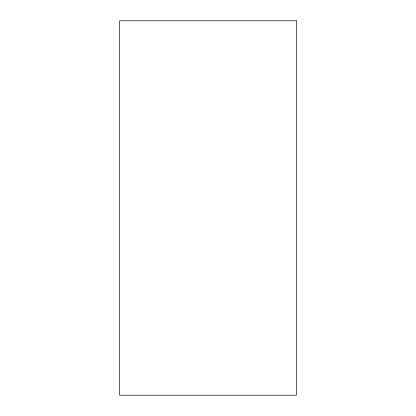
<?xml version="1.0" encoding="UTF-8"?>
<svg xmlns="http://www.w3.org/2000/svg" width="416" height="416" viewBox="0 0 416 416"><rect width="100%" height="100%" fill="white"/><g stroke="black" fill="none" stroke-linecap="round" stroke-linejoin="round"><path stroke-width="0.62" d="M296.343 20.8L119.657 20.8L119.657 395.2L296.343 395.2L296.343 20.8"/></g></svg>
